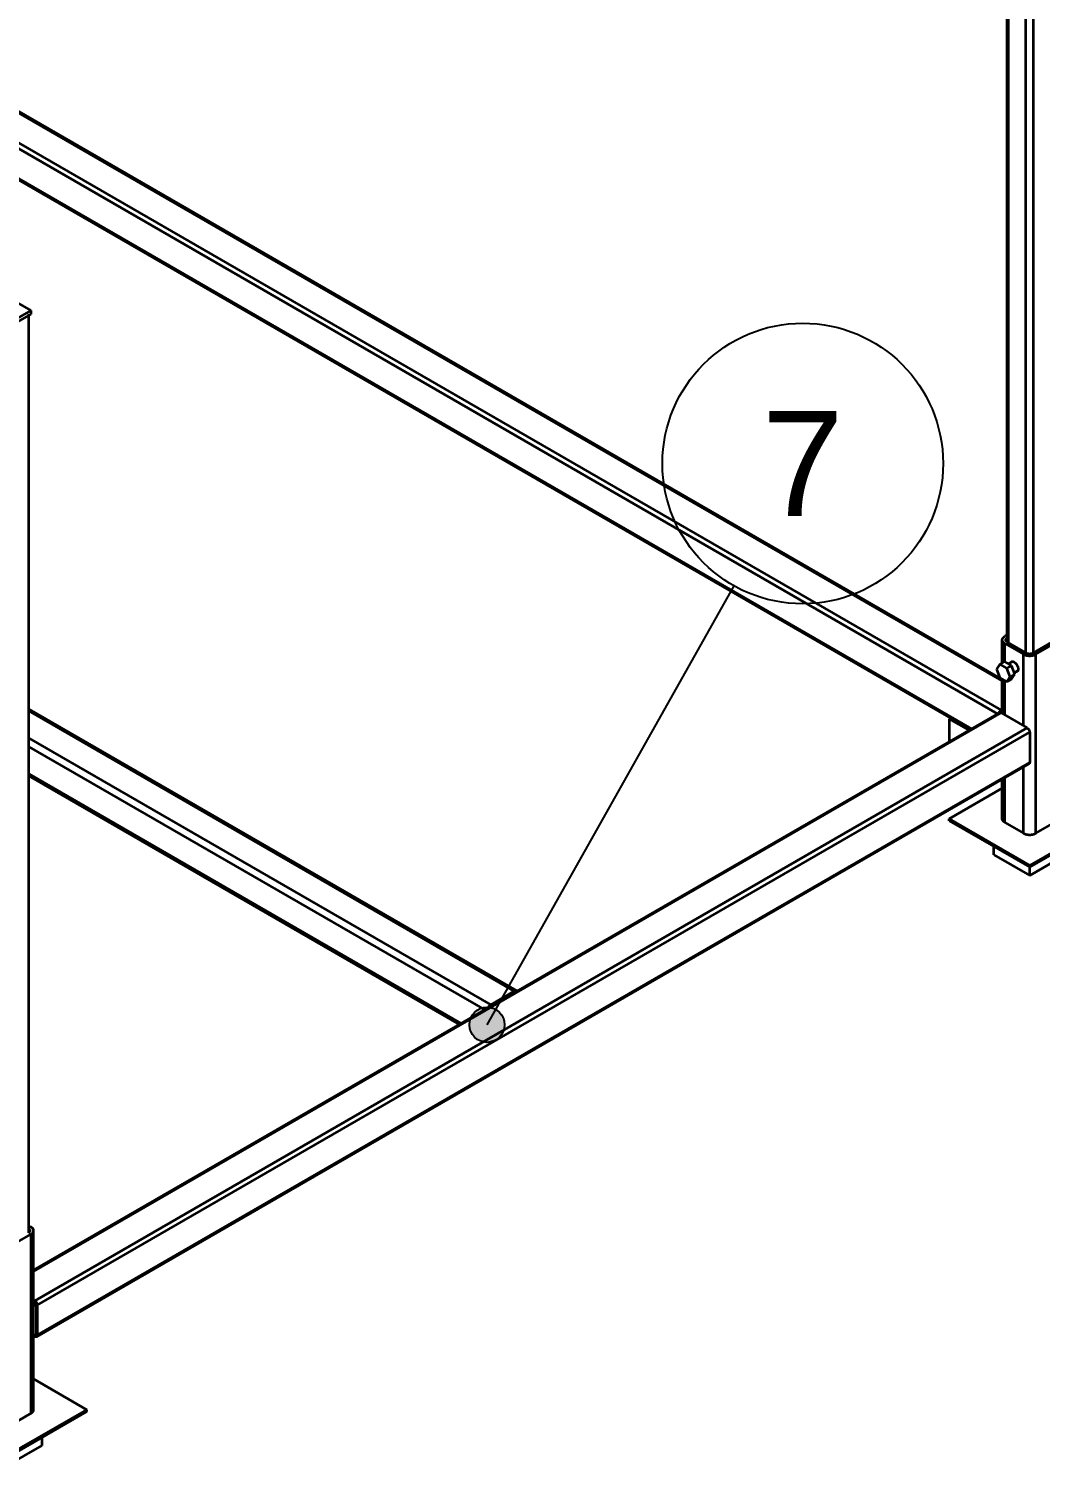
# Model space of a CAD drawing. Header units: millimetres. Extents: x 10 to 410, y 10 to 287.
# Drawn here: x 338.29 to 367.12, y 81.04 to 122.01 of the extents above; entities that cross this region are included whole.
import ezdxf
from ezdxf.enums import TextEntityAlignment as Align

# ---------------------------------------------------------------- set-up
doc = ezdxf.new("R2010")
doc.units = ezdxf.units.MM
doc.layers.add('BALLOON', color=7, linetype='CONTINUOUS', lineweight=25)
doc.layers.add('OUTLINE', color=7, linetype='CONTINUOUS', lineweight=35)
doc.styles.add('RACK', font='arial.ttf')

msp = doc.modelspace()

# ---------------------------------------------------------------- hatches: boundary and pattern name
at = {"layer": 'BALLOON'}
msp.add_hatch(color=7, dxfattribs=at).paths.add_polyline_path([(351.852, 93.621), (351.705, 93.975), (351.352, 94.121), (350.998, 93.975), (350.852, 93.621), (350.998, 93.268), (351.352, 93.121), (351.705, 93.268)])

# ---------------------------------------------------------------- linework, layer by layer
msp.add_line((358.391, 106.135), (351.352, 93.621), dxfattribs=at)
for centre, radius in [((360.352, 109.621), 4), ((351.352, 93.621), 0.5)]:
    msp.add_circle(centre, radius, dxfattribs=at)
at = {"layer": 'OUTLINE'}
for p, q in [((366.175, 104.537), (366.175, 130.685)), ((366.219, 104.511), (366.219, 130.659)), ((366.714, 104.225), (366.714, 130.374)), ((366.926, 104.225), (366.926, 130.374)), ((333.162, 122.413), (366.039, 103.431)), ((333.212, 122.418), (366.039, 103.465)), ((332.348, 121.862), (365.907, 102.487)), ((332.419, 121.984), (366.007, 102.592)), ((332.348, 121.004), (365.164, 102.058)), ((332.369, 120.959), (365.135, 102.041)), ((337.652, 113.574), (338.359, 113.983)), ((338.359, 113.983), (337.852, 114.275)), ((338.359, 113.88), (338.359, 113.983)), ((337.652, 113.472), (338.359, 113.88)), ((338.297, 87.697), (338.297, 113.845)), ((366.039, 103.938), (366.039, 104.593)), ((366.175, 104.731), (366.113, 104.695)), ((366.183, 104.532), (366.714, 104.225)), ((366.926, 104.225), (367.456, 104.532)), ((366.113, 104.491), (366.643, 104.185)), ((366.113, 103.97), (366.113, 104.491)), ((366.643, 102.143), (366.643, 104.185)), ((366.997, 104.185), (367.527, 104.491)), ((366.997, 99.081), (366.997, 104.185)), ((365.972, 103.899), (365.875, 103.761)), ((365.875, 103.761), (365.972, 103.511)), ((366.104, 103.975), (365.972, 103.899)), ((366.165, 103.787), (365.972, 103.899)), ((366.298, 103.863), (366.104, 103.975)), ((366.298, 103.863), (366.165, 103.787)), ((366.262, 103.537), (366.165, 103.787)), ((366.334, 103.975), (366.219, 103.909)), ((366.395, 103.613), (366.298, 103.863)), ((366.484, 103.715), (366.379, 103.655)), ((365.972, 103.511), (366.165, 103.399)), ((366.039, 102.492), (366.039, 103.472)), ((366.113, 102.449), (366.113, 103.429)), ((366.165, 103.399), (366.262, 103.537)), ((366.298, 103.475), (366.165, 103.399)), ((366.395, 103.613), (366.262, 103.537)), ((366.298, 103.475), (366.395, 103.613)), ((338.297, 102.618), (352.205, 94.588)), ((338.297, 102.567), (352.13, 94.581)), ((338.432, 86.624), (365.957, 102.516)), ((338.432, 86.59), (366.007, 102.511)), ((366.039, 102.611), (366.007, 102.592)), ((366.039, 102.571), (366.007, 102.552)), ((366.007, 102.552), (366.039, 102.533)), ((366.007, 102.511), (366.749, 102.082)), ((338.465, 85.752), (366.749, 102.082)), ((365.093, 102.017), (364.522, 102.347)), ((364.522, 102.347), (364.522, 101.687)), ((338.297, 101.791), (351.458, 94.193)), ((338.536, 85.63), (366.82, 101.96)), ((366.82, 101.96), (366.82, 101.102)), ((338.297, 101.546), (351.287, 94.046)), ((338.515, 84.727), (366.799, 101.056)), ((338.536, 84.772), (366.82, 101.102)), ((366.643, 99.081), (366.643, 100.966)), ((338.297, 100.771), (350.615, 93.658)), ((338.297, 100.72), (350.572, 93.633)), ((366.039, 99.49), (366.039, 100.618)), ((366.113, 99.388), (366.113, 100.66)), ((366.039, 100.366), (364.522, 99.49)), ((364.522, 99.439), (364.522, 99.49)), ((364.522, 99.49), (366.82, 98.163)), ((364.522, 99.439), (366.82, 98.112)), ((366.113, 99.388), (366.643, 99.081)), ((366.82, 98.163), (369.118, 99.49)), ((366.82, 98.112), (369.118, 99.439)), ((366.997, 99.081), (367.527, 99.388)), ((365.795, 98.469), (365.795, 98.704)), ((365.795, 98.469), (366.82, 97.877)), ((366.82, 97.877), (367.845, 98.469)), ((366.82, 98.112), (366.82, 98.163)), ((366.82, 97.877), (366.82, 98.112)), ((352.13, 94.581), (351.458, 94.193)), ((338.359, 87.855), (338.297, 87.89)), ((338.432, 82.649), (338.432, 87.753)), ((337.828, 87.344), (338.359, 87.65)), ((338.359, 82.547), (338.359, 87.65)), ((338.432, 85.771), (338.465, 85.752)), ((338.432, 85.73), (338.465, 85.711)), ((338.432, 85.692), (338.465, 85.711)), ((338.432, 85.611), (338.5, 85.65)), ((338.5, 85.65), (338.5, 84.793)), ((338.536, 85.63), (338.536, 84.772)), ((338.465, 84.772), (338.432, 84.791)), ((338.465, 84.732), (338.432, 84.75)), ((338.465, 84.772), (338.5, 84.793)), ((339.95, 82.649), (338.432, 83.526)), ((337.652, 81.323), (339.95, 82.649)), ((337.652, 81.272), (339.95, 82.598)), ((337.828, 82.241), (338.359, 82.547)), ((339.95, 82.598), (339.95, 82.649)), ((337.652, 81.037), (338.677, 81.629)), ((338.677, 81.629), (338.677, 81.864))]:
    msp.add_line(p, q, dxfattribs=at)
for points in [[(338.292, 113.859), (338.293, 113.861), (338.294, 113.864), (338.294, 113.866), (338.295, 113.868), (338.296, 113.871), (338.296, 113.873), (338.296, 113.876), (338.297, 113.878), (338.297, 113.88)], [(366.039, 104.593), (366.04, 104.597), (366.04, 104.601), (366.04, 104.605), (366.041, 104.609), (366.042, 104.613), (366.043, 104.617), (366.044, 104.621), (366.046, 104.625), (366.047, 104.629), (366.049, 104.632), (366.051, 104.636), (366.053, 104.64), (366.055, 104.643), (366.057, 104.647), (366.06, 104.65), (366.062, 104.653), (366.065, 104.656), (366.068, 104.659), (366.07, 104.662), (366.073, 104.665), (366.076, 104.668), (366.079, 104.671), (366.082, 104.674), (366.086, 104.676), (366.089, 104.679), (366.092, 104.681), (366.095, 104.684), (366.099, 104.686), (366.102, 104.688), (366.106, 104.691), (366.109, 104.693), (366.113, 104.695)], [(366.113, 104.491), (366.109, 104.493), (366.106, 104.495), (366.102, 104.497), (366.099, 104.499), (366.095, 104.502), (366.092, 104.504), (366.089, 104.507), (366.086, 104.509), (366.082, 104.512), (366.079, 104.515), (366.076, 104.517), (366.073, 104.52), (366.07, 104.523), (366.068, 104.526), (366.065, 104.529), (366.062, 104.532), (366.06, 104.536), (366.057, 104.539), (366.055, 104.542), (366.053, 104.546), (366.051, 104.55), (366.049, 104.553), (366.047, 104.557), (366.046, 104.561), (366.044, 104.565), (366.043, 104.568), (366.042, 104.572), (366.041, 104.576), (366.04, 104.581), (366.04, 104.585), (366.04, 104.589), (366.039, 104.593)], [(366.139, 104.593), (366.14, 104.595), (366.14, 104.597), (366.14, 104.599), (366.14, 104.601), (366.141, 104.603), (366.141, 104.606), (366.142, 104.608), (366.142, 104.61), (366.143, 104.612), (366.144, 104.614), (366.145, 104.616), (366.146, 104.618), (366.147, 104.619), (366.148, 104.621), (366.149, 104.623), (366.15, 104.625), (366.151, 104.627), (366.153, 104.628), (366.154, 104.63), (366.155, 104.632), (366.157, 104.633), (366.158, 104.635), (366.16, 104.636), (366.161, 104.638), (366.163, 104.639), (366.165, 104.641), (366.166, 104.642), (366.168, 104.644), (366.17, 104.645), (366.171, 104.646), (366.173, 104.647), (366.175, 104.649)], [(366.183, 104.532), (366.181, 104.533), (366.179, 104.534), (366.177, 104.535), (366.175, 104.537), (366.173, 104.538), (366.171, 104.54), (366.169, 104.541), (366.167, 104.543), (366.165, 104.544), (366.163, 104.546), (366.162, 104.548), (366.16, 104.549), (366.158, 104.551), (366.156, 104.553), (366.155, 104.555), (366.153, 104.557), (366.152, 104.559), (366.15, 104.561), (366.149, 104.563), (366.148, 104.565), (366.146, 104.567), (366.145, 104.569), (366.144, 104.571), (366.143, 104.574), (366.142, 104.576), (366.142, 104.578), (366.141, 104.581), (366.14, 104.583), (366.14, 104.585), (366.14, 104.588), (366.14, 104.59), (366.139, 104.593)], [(366.643, 104.185), (366.653, 104.179), (366.663, 104.174), (366.674, 104.169), (366.685, 104.165), (366.695, 104.161), (366.706, 104.158), (366.717, 104.155), (366.729, 104.152), (366.74, 104.15), (366.751, 104.148), (366.763, 104.146), (366.774, 104.145), (366.785, 104.144), (366.797, 104.143), (366.808, 104.142), (366.82, 104.142), (366.831, 104.142), (366.843, 104.143), (366.854, 104.144), (366.866, 104.145), (366.877, 104.146), (366.888, 104.148), (366.9, 104.15), (366.911, 104.152), (366.922, 104.155), (366.933, 104.158), (366.944, 104.161), (366.955, 104.165), (366.966, 104.169), (366.976, 104.174), (366.987, 104.179), (366.997, 104.185)], [(366.714, 104.225), (366.72, 104.222), (366.726, 104.219), (366.732, 104.216), (366.739, 104.214), (366.745, 104.211), (366.752, 104.209), (366.758, 104.208), (366.765, 104.206), (366.772, 104.205), (366.779, 104.203), (366.785, 104.202), (366.792, 104.201), (366.799, 104.201), (366.806, 104.2), (366.813, 104.2), (366.82, 104.2), (366.827, 104.2), (366.834, 104.2), (366.84, 104.201), (366.847, 104.201), (366.854, 104.202), (366.861, 104.203), (366.868, 104.205), (366.874, 104.206), (366.881, 104.208), (366.888, 104.209), (366.894, 104.211), (366.901, 104.214), (366.907, 104.216), (366.914, 104.219), (366.92, 104.222), (366.926, 104.225)], [(366.272, 103.939), (366.272, 103.94), (366.273, 103.941), (366.273, 103.942), (366.274, 103.944), (366.274, 103.945), (366.275, 103.946), (366.276, 103.947), (366.276, 103.948), (366.277, 103.949), (366.277, 103.95), (366.278, 103.951), (366.279, 103.952), (366.28, 103.953), (366.28, 103.954), (366.281, 103.955), (366.282, 103.956), (366.283, 103.957), (366.283, 103.957), (366.284, 103.958), (366.285, 103.959), (366.286, 103.96), (366.287, 103.961), (366.288, 103.962), (366.289, 103.962), (366.29, 103.963), (366.291, 103.964), (366.292, 103.965), (366.293, 103.965), (366.294, 103.966), (366.295, 103.967), (366.296, 103.967), (366.297, 103.968)], [(366.297, 103.968), (366.306, 103.972), (366.316, 103.975), (366.326, 103.976), (366.336, 103.975), (366.346, 103.973), (366.356, 103.97), (366.365, 103.967), (366.374, 103.962), (366.383, 103.957), (366.391, 103.951), (366.399, 103.945), (366.407, 103.939), (366.415, 103.932), (366.422, 103.925), (366.428, 103.917), (366.435, 103.909), (366.441, 103.901), (366.447, 103.893), (366.453, 103.885), (366.458, 103.876), (366.463, 103.867), (366.468, 103.858), (366.472, 103.849), (366.476, 103.84), (366.48, 103.83), (366.483, 103.821), (366.486, 103.811), (366.488, 103.801), (366.49, 103.791), (366.492, 103.781), (366.492, 103.771), (366.493, 103.761)], [(366.459, 103.687), (366.458, 103.686), (366.457, 103.685), (366.456, 103.685), (366.455, 103.684), (366.454, 103.684), (366.453, 103.683), (366.451, 103.683), (366.45, 103.683), (366.449, 103.682), (366.448, 103.682), (366.447, 103.681), (366.446, 103.681), (366.445, 103.681), (366.443, 103.68), (366.442, 103.68), (366.441, 103.68), (366.44, 103.68), (366.439, 103.68), (366.437, 103.679), (366.436, 103.679), (366.435, 103.679), (366.434, 103.679), (366.433, 103.679), (366.431, 103.679), (366.43, 103.679), (366.429, 103.679), (366.428, 103.679), (366.426, 103.679), (366.425, 103.679), (366.424, 103.679), (366.423, 103.679), (366.422, 103.679)], [(366.493, 103.761), (366.493, 103.758), (366.493, 103.756), (366.493, 103.753), (366.492, 103.75), (366.492, 103.748), (366.492, 103.745), (366.492, 103.742), (366.491, 103.74), (366.491, 103.737), (366.49, 103.734), (366.49, 103.732), (366.489, 103.729), (366.488, 103.727), (366.487, 103.724), (366.487, 103.722), (366.486, 103.719), (366.485, 103.717), (366.484, 103.714), (366.482, 103.712), (366.481, 103.709), (366.48, 103.707), (366.478, 103.705), (366.477, 103.703), (366.475, 103.701), (366.473, 103.698), (366.472, 103.697), (366.47, 103.695), (366.468, 103.693), (366.466, 103.691), (366.464, 103.689), (366.461, 103.688), (366.459, 103.687)], [(365.942, 102.507), (365.943, 102.511), (365.944, 102.514), (365.946, 102.517), (365.947, 102.52), (365.948, 102.523), (365.95, 102.526), (365.951, 102.529), (365.953, 102.532), (365.954, 102.535), (365.956, 102.538), (365.958, 102.541), (365.959, 102.544), (365.961, 102.547), (365.963, 102.55), (365.965, 102.553), (365.967, 102.556), (365.969, 102.558), (365.971, 102.561), (365.973, 102.564), (365.976, 102.566), (365.978, 102.569), (365.98, 102.571), (365.983, 102.574), (365.985, 102.576), (365.987, 102.578), (365.99, 102.581), (365.993, 102.583), (365.995, 102.585), (365.998, 102.587), (366.001, 102.589), (366.004, 102.591), (366.007, 102.592)], [(366.007, 102.511), (366.005, 102.512), (366.004, 102.512), (366.002, 102.513), (366.001, 102.514), (365.999, 102.515), (365.998, 102.515), (365.996, 102.516), (365.995, 102.516), (365.993, 102.517), (365.992, 102.518), (365.99, 102.518), (365.989, 102.518), (365.987, 102.519), (365.985, 102.519), (365.984, 102.52), (365.982, 102.52), (365.98, 102.52), (365.979, 102.52), (365.977, 102.52), (365.976, 102.52), (365.974, 102.52), (365.972, 102.52), (365.971, 102.52), (365.969, 102.52), (365.967, 102.52), (365.966, 102.519), (365.964, 102.519), (365.963, 102.518), (365.961, 102.518), (365.96, 102.517), (365.958, 102.516), (365.957, 102.516)], [(365.979, 102.52), (365.98, 102.521), (365.98, 102.523), (365.981, 102.524), (365.981, 102.525), (365.982, 102.526), (365.983, 102.527), (365.984, 102.528), (365.984, 102.529), (365.985, 102.53), (365.986, 102.532), (365.986, 102.533), (365.987, 102.534), (365.988, 102.535), (365.989, 102.536), (365.99, 102.537), (365.991, 102.538), (365.991, 102.539), (365.992, 102.54), (365.993, 102.541), (365.994, 102.542), (365.995, 102.543), (365.996, 102.544), (365.997, 102.544), (365.998, 102.545), (365.999, 102.546), (366, 102.547), (366.001, 102.548), (366.002, 102.549), (366.003, 102.549), (366.004, 102.55), (366.005, 102.551), (366.007, 102.552)], [(366.749, 102.082), (366.753, 102.08), (366.757, 102.077), (366.761, 102.074), (366.764, 102.072), (366.768, 102.069), (366.771, 102.065), (366.774, 102.062), (366.777, 102.059), (366.78, 102.055), (366.783, 102.052), (366.786, 102.048), (366.789, 102.045), (366.792, 102.041), (366.794, 102.037), (366.797, 102.033), (366.799, 102.029), (366.801, 102.025), (366.803, 102.021), (366.806, 102.017), (366.807, 102.013), (366.809, 102.009), (366.811, 102.004), (366.812, 102), (366.814, 101.996), (366.815, 101.991), (366.816, 101.987), (366.817, 101.982), (366.818, 101.978), (366.819, 101.973), (366.819, 101.969), (366.82, 101.964), (366.82, 101.96)], [(366.82, 101.102), (366.82, 101.101), (366.82, 101.099), (366.82, 101.097), (366.82, 101.096), (366.819, 101.094), (366.819, 101.092), (366.819, 101.091), (366.819, 101.089), (366.819, 101.088), (366.818, 101.086), (366.818, 101.084), (366.817, 101.083), (366.817, 101.081), (366.817, 101.08), (366.816, 101.078), (366.815, 101.076), (366.815, 101.075), (366.814, 101.073), (366.813, 101.072), (366.813, 101.071), (366.812, 101.069), (366.811, 101.068), (366.81, 101.066), (366.809, 101.065), (366.808, 101.064), (366.807, 101.063), (366.806, 101.061), (366.804, 101.06), (366.803, 101.059), (366.802, 101.058), (366.8, 101.057), (366.799, 101.056)], [(366.113, 99.388), (366.109, 99.39), (366.106, 99.392), (366.102, 99.394), (366.099, 99.396), (366.095, 99.399), (366.092, 99.401), (366.089, 99.404), (366.086, 99.406), (366.082, 99.409), (366.079, 99.412), (366.076, 99.414), (366.073, 99.417), (366.07, 99.42), (366.068, 99.423), (366.065, 99.426), (366.062, 99.429), (366.06, 99.433), (366.057, 99.436), (366.055, 99.439), (366.053, 99.443), (366.051, 99.446), (366.049, 99.45), (366.047, 99.454), (366.046, 99.458), (366.044, 99.461), (366.043, 99.465), (366.042, 99.469), (366.041, 99.473), (366.04, 99.477), (366.04, 99.481), (366.04, 99.486), (366.039, 99.49)], [(366.643, 99.081), (366.653, 99.076), (366.663, 99.071), (366.674, 99.066), (366.685, 99.062), (366.695, 99.058), (366.706, 99.055), (366.717, 99.052), (366.729, 99.049), (366.74, 99.047), (366.751, 99.045), (366.763, 99.043), (366.774, 99.042), (366.785, 99.041), (366.797, 99.04), (366.808, 99.039), (366.82, 99.039), (366.831, 99.039), (366.843, 99.04), (366.854, 99.041), (366.866, 99.042), (366.877, 99.043), (366.888, 99.045), (366.9, 99.047), (366.911, 99.049), (366.922, 99.052), (366.933, 99.055), (366.944, 99.058), (366.955, 99.062), (366.966, 99.066), (366.976, 99.071), (366.987, 99.076), (366.997, 99.081)], [(352.205, 94.588), (352.202, 94.589), (352.2, 94.59), (352.198, 94.591), (352.196, 94.592), (352.193, 94.593), (352.191, 94.593), (352.189, 94.594), (352.186, 94.594), (352.184, 94.595), (352.181, 94.595), (352.179, 94.595), (352.176, 94.595), (352.174, 94.595), (352.171, 94.595), (352.169, 94.594), (352.166, 94.594), (352.164, 94.594), (352.162, 94.593), (352.159, 94.593), (352.157, 94.592), (352.154, 94.591), (352.152, 94.591), (352.15, 94.59), (352.147, 94.589), (352.145, 94.588), (352.143, 94.587), (352.141, 94.586), (352.138, 94.585), (352.136, 94.584), (352.134, 94.583), (352.132, 94.582), (352.13, 94.581)], [(352.23, 94.557), (352.229, 94.558), (352.229, 94.559), (352.228, 94.56), (352.228, 94.561), (352.227, 94.562), (352.227, 94.564), (352.226, 94.565), (352.225, 94.566), (352.225, 94.567), (352.224, 94.568), (352.224, 94.569), (352.223, 94.57), (352.222, 94.571), (352.221, 94.572), (352.221, 94.573), (352.22, 94.574), (352.219, 94.575), (352.218, 94.576), (352.217, 94.577), (352.217, 94.578), (352.216, 94.579), (352.215, 94.58), (352.214, 94.581), (352.213, 94.582), (352.212, 94.583), (352.211, 94.584), (352.21, 94.584), (352.209, 94.585), (352.208, 94.586), (352.207, 94.587), (352.206, 94.587), (352.205, 94.588)], [(351.358, 94.053), (351.359, 94.059), (351.361, 94.064), (351.363, 94.069), (351.364, 94.074), (351.366, 94.079), (351.368, 94.084), (351.371, 94.089), (351.373, 94.094), (351.375, 94.099), (351.378, 94.104), (351.38, 94.109), (351.383, 94.114), (351.386, 94.119), (351.389, 94.123), (351.392, 94.128), (351.395, 94.132), (351.398, 94.137), (351.401, 94.141), (351.405, 94.146), (351.408, 94.15), (351.412, 94.154), (351.416, 94.158), (351.419, 94.162), (351.423, 94.166), (351.427, 94.17), (351.431, 94.173), (351.435, 94.177), (351.44, 94.18), (351.444, 94.184), (351.449, 94.187), (351.453, 94.19), (351.458, 94.193)], [(338.292, 87.694), (338.294, 87.695), (338.296, 87.697), (338.298, 87.698), (338.3, 87.699), (338.302, 87.701), (338.304, 87.702), (338.306, 87.704), (338.308, 87.706), (338.31, 87.707), (338.312, 87.709), (338.313, 87.711), (338.315, 87.713), (338.317, 87.714), (338.318, 87.716), (338.32, 87.718), (338.321, 87.72), (338.323, 87.722), (338.324, 87.724), (338.325, 87.727), (338.326, 87.729), (338.327, 87.731), (338.328, 87.733), (338.329, 87.736), (338.33, 87.738), (338.33, 87.74), (338.331, 87.743), (338.331, 87.745), (338.332, 87.748), (338.332, 87.75), (338.332, 87.753)], [(338.332, 87.753), (338.332, 87.755), (338.332, 87.757), (338.332, 87.759), (338.331, 87.761), (338.331, 87.763), (338.33, 87.765), (338.33, 87.767), (338.329, 87.769), (338.328, 87.771), (338.328, 87.773), (338.327, 87.775), (338.326, 87.777), (338.325, 87.779), (338.324, 87.781), (338.322, 87.783), (338.321, 87.785), (338.32, 87.786), (338.319, 87.788), (338.317, 87.79), (338.316, 87.791), (338.315, 87.793), (338.313, 87.795), (338.312, 87.796), (338.31, 87.798), (338.308, 87.799), (338.307, 87.801), (338.305, 87.802), (338.304, 87.803), (338.302, 87.805), (338.3, 87.806), (338.298, 87.807), (338.297, 87.808)], [(338.432, 87.753), (338.432, 87.757), (338.432, 87.761), (338.431, 87.765), (338.43, 87.769), (338.429, 87.773), (338.428, 87.777), (338.427, 87.781), (338.426, 87.785), (338.424, 87.788), (338.422, 87.792), (338.42, 87.796), (338.418, 87.799), (338.416, 87.803), (338.414, 87.806), (338.412, 87.81), (338.409, 87.813), (338.406, 87.816), (338.404, 87.819), (338.401, 87.822), (338.398, 87.825), (338.395, 87.828), (338.392, 87.831), (338.389, 87.833), (338.386, 87.836), (338.383, 87.839), (338.379, 87.841), (338.376, 87.844), (338.373, 87.846), (338.369, 87.848), (338.366, 87.85), (338.362, 87.853), (338.359, 87.855)], [(338.359, 87.65), (338.362, 87.653), (338.366, 87.655), (338.369, 87.657), (338.373, 87.659), (338.376, 87.662), (338.379, 87.664), (338.383, 87.666), (338.386, 87.669), (338.389, 87.672), (338.392, 87.674), (338.395, 87.677), (338.398, 87.68), (338.401, 87.683), (338.404, 87.686), (338.406, 87.689), (338.409, 87.692), (338.412, 87.695), (338.414, 87.699), (338.416, 87.702), (338.418, 87.706), (338.42, 87.709), (338.422, 87.713), (338.424, 87.717), (338.426, 87.72), (338.427, 87.724), (338.428, 87.728), (338.429, 87.732), (338.43, 87.736), (338.431, 87.74), (338.432, 87.744), (338.432, 87.748), (338.432, 87.753)], [(338.465, 85.752), (338.469, 85.75), (338.473, 85.747), (338.476, 85.744), (338.48, 85.742), (338.483, 85.739), (338.487, 85.735), (338.49, 85.732), (338.493, 85.729), (338.496, 85.726), (338.499, 85.722), (338.502, 85.718), (338.505, 85.715), (338.507, 85.711), (338.51, 85.707), (338.512, 85.703), (338.515, 85.699), (338.517, 85.695), (338.519, 85.691), (338.521, 85.687), (338.523, 85.683), (338.525, 85.679), (338.527, 85.674), (338.528, 85.67), (338.53, 85.666), (338.531, 85.661), (338.532, 85.657), (338.533, 85.652), (338.534, 85.648), (338.535, 85.643), (338.535, 85.639), (338.535, 85.634), (338.536, 85.63)], [(338.465, 85.711), (338.467, 85.71), (338.469, 85.709), (338.471, 85.707), (338.472, 85.706), (338.474, 85.705), (338.476, 85.703), (338.477, 85.701), (338.479, 85.7), (338.481, 85.698), (338.482, 85.696), (338.483, 85.694), (338.485, 85.693), (338.486, 85.691), (338.487, 85.689), (338.489, 85.687), (338.49, 85.685), (338.491, 85.683), (338.492, 85.681), (338.493, 85.679), (338.494, 85.677), (338.495, 85.675), (338.496, 85.672), (338.497, 85.67), (338.497, 85.668), (338.498, 85.666), (338.498, 85.664), (338.499, 85.661), (338.499, 85.659), (338.5, 85.657), (338.5, 85.655), (338.5, 85.652), (338.5, 85.65)], [(338.49, 84.77), (338.489, 84.769), (338.488, 84.769), (338.488, 84.769), (338.487, 84.769), (338.486, 84.768), (338.485, 84.768), (338.484, 84.768), (338.484, 84.768), (338.483, 84.768), (338.482, 84.768), (338.481, 84.768), (338.48, 84.768), (338.48, 84.768), (338.479, 84.768), (338.478, 84.768), (338.477, 84.768), (338.476, 84.768), (338.475, 84.768), (338.475, 84.768), (338.474, 84.768), (338.473, 84.769), (338.472, 84.769), (338.472, 84.769), (338.471, 84.769), (338.47, 84.77), (338.469, 84.77), (338.468, 84.77), (338.468, 84.771), (338.467, 84.771), (338.466, 84.772), (338.466, 84.772), (338.465, 84.772)], [(338.515, 84.727), (338.513, 84.726), (338.512, 84.725), (338.51, 84.724), (338.509, 84.724), (338.507, 84.723), (338.506, 84.723), (338.504, 84.723), (338.502, 84.722), (338.501, 84.722), (338.499, 84.722), (338.498, 84.722), (338.496, 84.722), (338.494, 84.722), (338.493, 84.722), (338.491, 84.722), (338.489, 84.722), (338.488, 84.723), (338.486, 84.723), (338.485, 84.723), (338.483, 84.724), (338.481, 84.724), (338.48, 84.725), (338.478, 84.725), (338.477, 84.726), (338.475, 84.726), (338.474, 84.727), (338.472, 84.728), (338.471, 84.728), (338.469, 84.729), (338.468, 84.73), (338.466, 84.731), (338.465, 84.732)], [(338.5, 84.793), (338.5, 84.792), (338.5, 84.791), (338.5, 84.79), (338.5, 84.789), (338.5, 84.789), (338.5, 84.788), (338.5, 84.787), (338.5, 84.786), (338.5, 84.785), (338.499, 84.785), (338.499, 84.784), (338.499, 84.783), (338.499, 84.782), (338.499, 84.781), (338.498, 84.781), (338.498, 84.78), (338.498, 84.779), (338.497, 84.778), (338.497, 84.778), (338.497, 84.777), (338.496, 84.776), (338.496, 84.775), (338.495, 84.775), (338.495, 84.774), (338.494, 84.774), (338.494, 84.773), (338.493, 84.772), (338.492, 84.772), (338.492, 84.771), (338.491, 84.771), (338.491, 84.77), (338.49, 84.77)], [(338.536, 84.772), (338.536, 84.771), (338.535, 84.769), (338.535, 84.767), (338.535, 84.766), (338.535, 84.764), (338.535, 84.762), (338.535, 84.761), (338.535, 84.759), (338.534, 84.758), (338.534, 84.756), (338.534, 84.754), (338.533, 84.753), (338.533, 84.751), (338.532, 84.75), (338.532, 84.748), (338.531, 84.747), (338.531, 84.745), (338.53, 84.744), (338.529, 84.742), (338.528, 84.741), (338.528, 84.739), (338.527, 84.738), (338.526, 84.736), (338.525, 84.735), (338.524, 84.734), (338.523, 84.733), (338.521, 84.731), (338.52, 84.73), (338.519, 84.729), (338.518, 84.728), (338.516, 84.727), (338.515, 84.727)], [(338.359, 82.547), (338.362, 82.549), (338.366, 82.552), (338.369, 82.554), (338.373, 82.556), (338.376, 82.558), (338.379, 82.561), (338.383, 82.563), (338.386, 82.566), (338.389, 82.569), (338.392, 82.571), (338.395, 82.574), (338.398, 82.577), (338.401, 82.58), (338.404, 82.583), (338.406, 82.586), (338.409, 82.589), (338.412, 82.592), (338.414, 82.596), (338.416, 82.599), (338.418, 82.603), (338.42, 82.606), (338.422, 82.61), (338.424, 82.614), (338.426, 82.617), (338.427, 82.621), (338.428, 82.625), (338.429, 82.629), (338.43, 82.633), (338.431, 82.637), (338.432, 82.641), (338.432, 82.645), (338.432, 82.649)]]:
    msp.add_lwpolyline(points, dxfattribs=at)

# ---------------------------------------------------------------- texts
at = {"layer": 'BALLOON', "style": 'RACK'}
msp.add_text('7', height=3, dxfattribs=at).set_placement((360.352, 109.621), align=Align.MIDDLE_CENTER)

doc.saveas('drawing.dxf')
